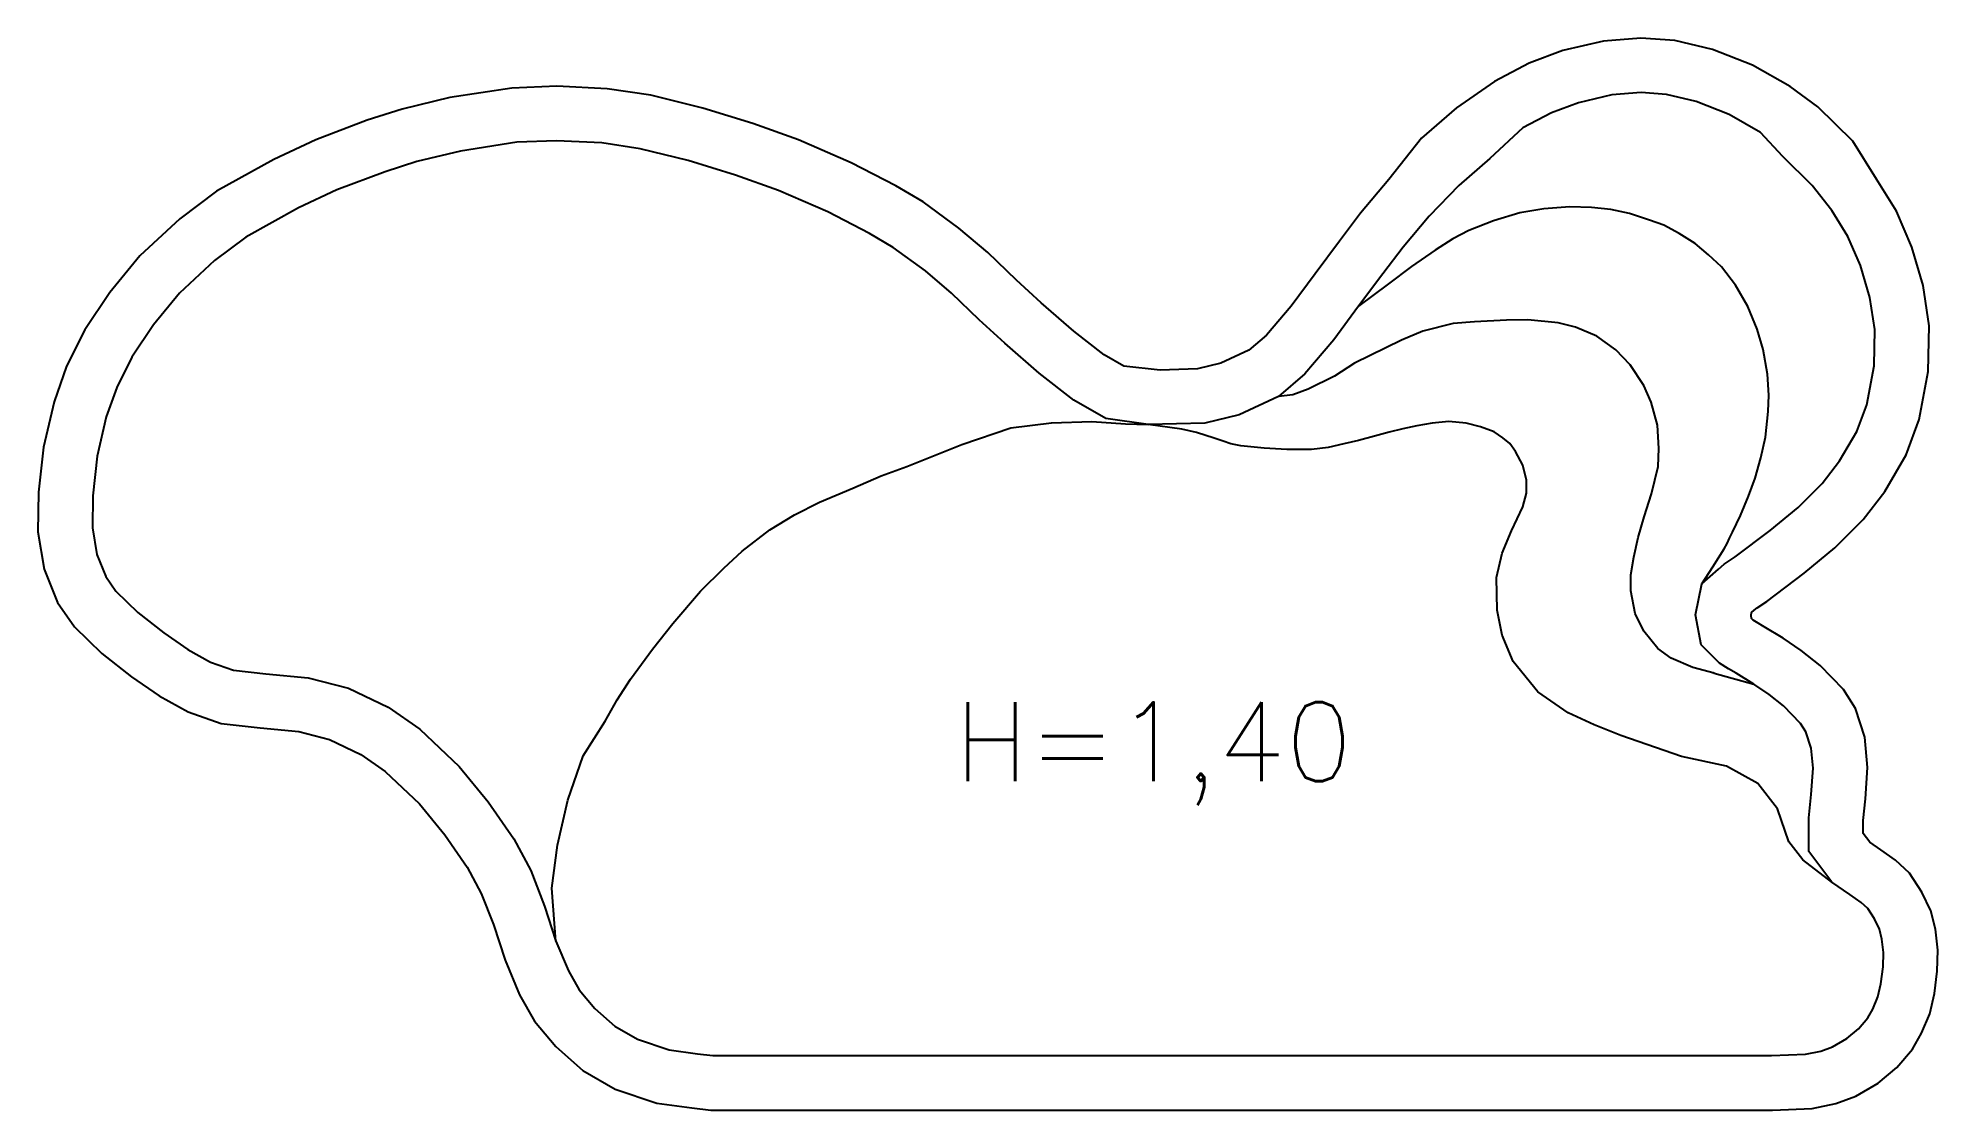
# Model space of a CAD drawing. Header units: millimetres. Extents: x 153.8 to 159.83, y 34.11 to 37.51.
import ezdxf
from ezdxf.enums import TextEntityAlignment as Align

# ---------------------------------------------------------------- set-up
doc = ezdxf.new("R2010")
doc.units = ezdxf.units.MM
doc.header["$LTSCALE"] = 10
doc.layers.add('50-txt_r200', color=6, linetype='Continuous')
doc.layers.add('piscinas_igui', color=3, linetype='Continuous')
doc.styles.add('r200', font='romans.shx')

msp = doc.modelspace()

# ---------------------------------------------------------------- linework, layer by layer
at = {"layer": 'piscinas_igui'}
for p in [(159.1163, 35.4997), (159.1208, 35.4974)]:
    msp.add_line(p, (159.1185, 35.4974), dxfattribs=at)
for points in [[(159.306, 34.1114), (159.4314, 34.1165), (159.5068, 34.1319), (159.5707, 34.1557), (159.6413, 34.1969), (159.7, 34.2457), (159.75, 34.3045), (159.7788, 34.3549), (159.8048, 34.4167), (159.8198, 34.4813), (159.8288, 34.5515), (159.831, 34.6188), (159.8231, 34.6847), (159.8085, 34.7429), (159.7802, 34.8025), (159.741, 34.8622), (159.696, 34.9042), (159.65, 34.9366), (159.6148, 34.9606), (159.594, 34.9885), (159.594, 35.0294), (159.6008, 35.098), (159.6075, 35.198), (159.5985, 35.294), (159.5693, 35.3849), (159.5313, 35.4447), (159.4574, 35.5216), (159.397, 35.5692), (159.3396, 35.6078), (159.2797, 35.6441), (159.2556, 35.6587), (159.2448, 35.6652), (159.2395, 35.6705), (159.2378, 35.6799), (159.2396, 35.689), (159.248, 35.6964), (159.2574, 35.7045), (159.2877, 35.7245), (159.4061, 35.8142), (159.504, 35.8949), (159.5932, 35.9848), (159.6621, 36.0735), (159.7298, 36.1889), (159.7717, 36.3013), (159.8003, 36.4537), (159.8033, 36.5989), (159.7835, 36.7264), (159.7478, 36.8482), (159.6989, 36.9619), (159.6361, 37.0636), (159.561, 37.1842), (159.4501, 37.2931), (159.3619, 37.3573), (159.2426, 37.425), (159.1155, 37.4749), (158.9961, 37.5035), (158.8887, 37.5114), (158.7696, 37.5018), (158.6408, 37.4717), (158.5344, 37.432), (158.4239, 37.3738), (158.3038, 37.2903), (158.1922, 37.1941), (158.0891, 37.0626), (157.9992, 36.9559), (157.932, 36.8668), (157.8546, 36.7635), (157.7793, 36.661), (157.7004, 36.5686), (157.6444, 36.521), (157.5563, 36.4799), (157.4816, 36.4619), (157.363, 36.458), (157.2486, 36.4709), (157.1861, 36.5067), (157.0897, 36.5817), (156.986, 36.672), (156.9076, 36.7437), (156.817, 36.8308), (156.725, 36.9083), (156.6111, 36.9914), (156.5248, 37.0424), (156.3827, 37.1157), (156.2157, 37.1887), (156.0708, 37.2402), (155.9122, 37.2892), (155.7475, 37.3297), (155.6094, 37.3506), (155.4495, 37.3582), (155.3061, 37.3527), (155.1099, 37.3224), (154.9591, 37.286), (154.8476, 37.2504), (154.6845, 37.1887), (154.5516, 37.1264), (154.3693, 37.0252), (154.2528, 36.9382), (154.1269, 36.821), (154.0309, 36.7047), (153.9516, 36.5857), (153.8942, 36.471), (153.8542, 36.358), (153.8211, 36.2138), (153.8053, 36.0706), (153.8033, 35.9451), (153.8233, 35.8266), (153.8652, 35.7206), (153.9187, 35.6443), (154.0063, 35.5597), (154.1001, 35.4857), (154.1875, 35.4252), (154.2802, 35.3741), (154.3849, 35.3377), (154.5077, 35.3234), (154.6306, 35.3122), (154.7285, 35.2862), (154.8271, 35.2392), (154.9051, 35.1848), (155.0134, 35.0828), (155.0938, 34.9844), (155.1651, 34.8817), (155.2093, 34.7984), (155.2479, 34.6994), (155.2849, 34.5867), (155.3313, 34.4762), (155.3785, 34.3935), (155.446, 34.313), (155.5323, 34.2363), (155.6343, 34.1778), (155.7663, 34.1332), (155.8776, 34.1182), (155.9383, 34.1114)], [(159.3026, 34.2839), (159.4106, 34.2883), (159.4591, 34.2982), (159.4965, 34.3121), (159.542, 34.3387), (159.5783, 34.3689), (159.6082, 34.404), (159.6239, 34.4314), (159.6401, 34.47), (159.6498, 34.5118), (159.6567, 34.5654), (159.6582, 34.6113), (159.6531, 34.6533), (159.6453, 34.6845), (159.6295, 34.7178), (159.6082, 34.7502), (159.587, 34.77), (159.5517, 34.7948), (159.4938, 34.8344), (159.4215, 34.9311), (159.4215, 35.0378), (159.4289, 35.1123), (159.4345, 35.1958), (159.4285, 35.2592), (159.4119, 35.311), (159.395, 35.3376), (159.3412, 35.3935), (159.2953, 35.4297), (159.2468, 35.4624), (159.1902, 35.4966), (159.1666, 35.511), (159.1379, 35.5281), (159.0792, 35.5868), (159.0622, 35.6818), (159.082, 35.7801), (159.1346, 35.8264), (159.1529, 35.8422), (159.188, 35.8654), (159.2991, 35.9496), (159.3877, 36.0226), (159.4634, 36.0989), (159.519, 36.1705), (159.5734, 36.2633), (159.6049, 36.3477), (159.6282, 36.4715), (159.6306, 36.5874), (159.6148, 36.6887), (159.5852, 36.7896), (159.5454, 36.8821), (159.4944, 36.9647), (159.4322, 37.0439), (159.3383, 37.1361), (159.2683, 37.2121), (159.1681, 37.269), (159.0637, 37.31), (158.9695, 37.3325), (158.8893, 37.3384), (158.7963, 37.3309), (158.6908, 37.3062), (158.605, 37.2742), (158.5137, 37.2261), (158.4096, 37.1288), (158.3107, 37.0435), (158.2172, 36.9469), (158.1341, 36.8482), (158.0698, 36.7631), (157.9931, 36.6608), (157.9146, 36.5538), (157.8226, 36.446), (157.7383, 36.3744), (157.6135, 36.3163), (157.5049, 36.2901), (157.3251, 36.2851), (157.191, 36.3051), (157.0898, 36.3631), (156.98, 36.4485), (156.8711, 36.5433), (156.7896, 36.6179), (156.7016, 36.7025), (156.6184, 36.7725), (156.5161, 36.8472), (156.4413, 36.8914), (156.3086, 36.9598), (156.1522, 37.0282), (156.0165, 37.0764), (155.8661, 37.1229), (155.7139, 37.1603), (155.5924, 37.1787), (155.4487, 37.1855), (155.3227, 37.1807), (155.1434, 37.153), (155.0056, 37.1198), (154.9044, 37.0874), (154.7517, 37.0297), (154.6301, 36.9728), (154.4632, 36.88), (154.3635, 36.8055), (154.2527, 36.7024), (154.1695, 36.6017), (154.1011, 36.499), (154.0533, 36.4034), (154.0201, 36.3097), (153.9914, 36.185), (153.9777, 36.0598), (153.9761, 35.9582), (153.9904, 35.8731), (154.0181, 35.803), (154.0504, 35.7569), (154.12, 35.6897), (154.2027, 35.6245), (154.2784, 35.5721), (154.3507, 35.5322), (154.4236, 35.5069), (154.5256, 35.495), (154.6608, 35.4826), (154.7882, 35.4489), (154.9141, 35.3887), (155.0142, 35.319), (155.1398, 35.2007), (155.2317, 35.0883), (155.3126, 34.9716), (155.3664, 34.8705), (155.4104, 34.7577), (155.4466, 34.647), (155.4863, 34.5526), (155.5206, 34.4924), (155.57, 34.4335), (155.6335, 34.3771), (155.7055, 34.3358), (155.8058, 34.3019), (155.8955, 34.2898), (155.9447, 34.2839)]]:
    msp.add_lwpolyline(points, close=True, dxfattribs=at)
at = {"layer": 'piscinas_igui', "color": 2}
for points in [[(159.082, 35.7801), (159.1169, 35.8345), (159.1523, 35.8916), (159.1619, 35.9082), (159.1701, 35.9252), (159.1795, 35.9439), (159.2049, 35.997), (159.2301, 36.058), (159.2513, 36.1154), (159.2693, 36.18), (159.2836, 36.2454), (159.2925, 36.3267), (159.2948, 36.3791), (159.2903, 36.4456), (159.276, 36.5239), (159.2573, 36.5879), (159.2275, 36.6597), (159.1884, 36.7273), (159.1439, 36.7855), (159.1033, 36.8237), (159.061, 36.8601), (159.0094, 36.8917), (158.9609, 36.918), (158.9159, 36.9342), (158.8522, 36.9547), (158.7926, 36.9672), (158.7319, 36.9742), (158.6628, 36.9764), (158.5809, 36.9697), (158.5044, 36.9567), (158.4205, 36.9313), (158.343, 36.9007), (158.2918, 36.874), (158.2358, 36.8388), (158.1604, 36.7872), (158.0881, 36.7321), (157.9931, 36.6608)], [(159.1208, 35.4974), (159.0536, 35.5154), (158.9846, 35.5445), (158.9418, 35.5747), (158.8981, 35.6298), (158.8708, 35.6861), (158.8568, 35.7582), (158.8568, 35.8084), (158.8658, 35.8643), (158.8803, 35.9271), (158.8989, 35.9925), (158.9222, 36.0653), (158.943, 36.1529), (158.9453, 36.209), (158.9414, 36.284), (158.9212, 36.3565), (158.898, 36.4097), (158.854, 36.4751), (158.8092, 36.5223), (158.7488, 36.5662), (158.6813, 36.5947), (158.6255, 36.6082), (158.5296, 36.6177), (158.4625, 36.6164), (158.3603, 36.6109), (158.2928, 36.6059), (158.1965, 36.5817), (158.1287, 36.5528), (157.9799, 36.4799), (157.9165, 36.4393), (157.8328, 36.3975), (157.7846, 36.3798), (157.7383, 36.3744)]]:
    msp.add_lwpolyline(points, dxfattribs=at)
at = {"layer": 'piscinas_igui', "color": 1}
for points in [[(155.4466, 34.647), (155.4334, 34.8155), (155.4516, 34.9517), (155.4846, 35.0937), (155.5332, 35.2346), (155.6026, 35.3442), (155.6402, 35.4127), (155.6834, 35.4782), (155.7533, 35.5727), (155.8172, 35.6546), (155.9056, 35.7567), (155.9793, 35.8296), (156.0373, 35.8837), (156.1248, 35.9513), (156.2038, 35.999), (156.2826, 36.0392), (156.3883, 36.0837), (156.478, 36.1225), (156.5593, 36.1528), (156.7341, 36.2219), (156.8894, 36.275), (157.0182, 36.2913), (157.1469, 36.2954), (157.2532, 36.2872), (157.3251, 36.2851)], [(159.4938, 34.8344), (159.4024, 34.9045), (159.3582, 34.9622), (159.3217, 35.0663), (159.2592, 35.147), (159.1603, 35.2016), (159.017, 35.2328), (158.8245, 35.2987), (158.7403, 35.3326), (158.6573, 35.3713), (158.5617, 35.4378), (158.483, 35.5341), (158.4488, 35.6177), (158.433, 35.6962), (158.4308, 35.7999), (158.4481, 35.878), (158.478, 35.9482), (158.514, 36.0247), (158.5253, 36.0683), (158.5253, 36.1094), (158.5143, 36.1568), (158.4911, 36.1999), (158.4725, 36.2253), (158.4507, 36.2437), (158.4231, 36.2626), (158.38, 36.2786), (158.3343, 36.2902), (158.2794, 36.2947), (158.2261, 36.2902), (158.1779, 36.2812), (158.1331, 36.2714), (158.0897, 36.2611), (158.0431, 36.2482), (157.9924, 36.2347), (157.946, 36.224), (157.8965, 36.2129), (157.8432, 36.2062), (157.7652, 36.2062), (157.6936, 36.2107), (157.6198, 36.2177), (157.5874, 36.2248), (157.563, 36.2324), (157.535, 36.2418), (157.4787, 36.2603), (157.4317, 36.2711), (157.3251, 36.2851)]]:
    msp.add_lwpolyline(points, dxfattribs=at)
at = {"layer": 'piscinas_igui'}
msp.add_lwpolyline([(159.1208, 35.4974), (159.2468, 35.4624)], dxfattribs=at)

# ---------------------------------------------------------------- texts
at = {"layer": '50-txt_r200', "style": 'r200'}
msp.add_text('H=1,40', height=0.25, dxfattribs=at).set_placement((157.3423, 35.1545), align=Align.CENTER)

doc.saveas('drawing.dxf')
